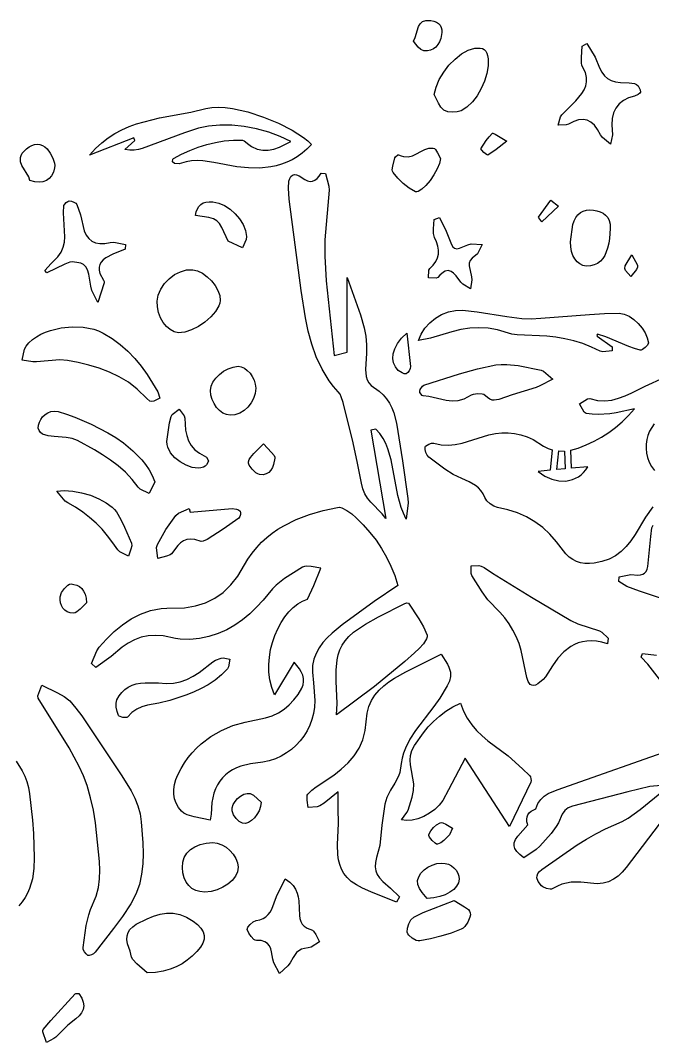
# Model space of a CAD drawing. Header units: centimetres. Extents: x -3.2 to 24.3, y 4.8 to 22.4.
# Drawn here: x 5.65 to 10.19, y 15.07 to 22.41 of the extents above; entities that cross this region are included whole.
import ezdxf

# ---------------------------------------------------------------- set-up
doc = ezdxf.new("R2010")
doc.units = ezdxf.units.CM
doc.layers.add('CUT', color=7, linetype='Continuous')

msp = doc.modelspace()

# ---------------------------------------------------------------- linework, layer by layer
at = {"layer": 'CUT'}
for points in [[(8.571216, 22.189771), (8.544696, 22.190139), (8.52439, 22.199204), (8.505479, 22.217691), (8.470454, 22.259577), (8.482923, 22.286293), (8.50835, 22.364693), (8.520043, 22.385227), (8.53695, 22.400453), (8.561234, 22.408865), (8.595057, 22.40896), (8.617608, 22.404551), (8.636353, 22.397162), (8.651373, 22.387018), (8.662745, 22.374346), (8.670549, 22.359371), (8.674865, 22.342322), (8.67577, 22.323423), (8.667198, 22.278402), (8.658357, 22.255715), (8.64675, 22.235422), (8.632304, 22.218101), (8.614948, 22.204332), (8.594609, 22.194696)], [(10.058468, 21.866003), (10.015245, 21.852919), (9.978545, 21.834045), (9.948456, 21.809584), (9.925065, 21.77974), (9.90846, 21.744717), (9.898729, 21.704718), (9.895959, 21.659948), (9.900676, 21.588536), (9.886748, 21.520001), (9.82802, 21.569252), (9.814441, 21.588589), (9.792991, 21.626914), (9.769915, 21.656892), (9.744994, 21.678572), (9.718006, 21.692002), (9.688732, 21.697232), (9.656951, 21.69431), (9.622443, 21.683284), (9.584986, 21.664203), (9.568571, 21.658557), (9.509781, 21.657726), (9.526382, 21.715724), (9.53589, 21.731793), (9.637777, 21.83264), (9.679049, 21.884595), (9.695639, 21.911375), (9.707828, 21.939276), (9.714338, 21.968734), (9.713891, 22.000189), (9.705209, 22.034079), (9.680182, 22.086281), (9.676624, 22.103714), (9.676421, 22.14279), (9.683255, 22.225352), (9.715756, 22.24409), (9.775862, 22.14432), (9.807177, 22.069798), (9.824075, 22.037412), (9.842973, 22.011675), (9.864826, 21.992005), (9.890589, 21.97782), (9.921219, 21.968536), (9.957669, 21.963572), (10.01971, 21.961872), (10.056974, 21.955278), (10.073299, 21.947977), (10.08375, 21.938506), (10.092129, 21.924985), (10.09779, 21.909655), (10.100084, 21.894753), (10.095956, 21.886755), (10.085406, 21.878138)], [(8.85561, 21.786942), (8.813594, 21.76052), (8.784247, 21.751687), (8.750676, 21.749445), (8.717787, 21.753888), (8.690488, 21.765109), (8.668671, 21.786155), (8.651539, 21.814512), (8.620834, 21.876782), (8.63369, 21.930293), (8.6567, 21.984676), (8.68815, 22.037792), (8.726324, 22.0875), (8.769508, 22.131662), (8.815985, 22.168138), (8.864042, 22.19479), (8.888127, 22.203762), (8.911963, 22.209477), (8.950854, 22.210828), (8.966422, 22.206756), (8.979463, 22.199372), (8.99002, 22.188566), (8.998136, 22.174229), (9.003854, 22.156249), (9.007217, 22.134518), (9.007115, 22.08334), (8.99833, 22.028885), (8.981761, 21.973423), (8.958307, 21.919226), (8.928864, 21.868566), (8.894333, 21.823714)], [(6.756298, 21.382144), (6.742665, 21.393111), (6.745004, 21.413375), (6.747679, 21.417273), (6.805987, 21.448175), (6.865299, 21.475425), (6.925662, 21.498809), (6.987125, 21.518113), (7.049737, 21.533123), (7.113548, 21.543625), (7.178604, 21.549405), (7.244956, 21.55025), (7.257026, 21.545184), (7.288451, 21.518274), (7.308665, 21.504197), (7.348924, 21.485012), (7.38902, 21.476508), (7.429033, 21.477151), (7.469041, 21.485409), (7.509121, 21.49975), (7.589813, 21.540549), (7.514718, 21.576328), (7.432257, 21.606305), (7.345046, 21.629958), (7.255697, 21.646767), (7.166826, 21.656208), (7.081047, 21.657762), (7.000973, 21.650905), (6.92922, 21.635116), (6.827316, 21.60143), (6.524723, 21.490004), (6.49625, 21.481922), (6.466187, 21.477663), (6.434034, 21.477949), (6.399289, 21.483503), (6.471109, 21.547319), (6.46344, 21.566046), (6.146355, 21.441881), (6.188516, 21.489146), (6.233061, 21.530436), (6.279768, 21.566275), (6.328412, 21.597192), (6.37877, 21.623712), (6.430619, 21.646362), (6.483735, 21.665667), (6.537895, 21.682156), (6.648452, 21.708785), (6.872258, 21.751392), (6.98193, 21.775791), (7.023866, 21.783166), (7.070115, 21.785424), (7.119909, 21.782995), (7.172478, 21.776304), (7.227053, 21.765778), (7.282866, 21.751844), (7.395125, 21.715459), (7.503103, 21.670565), (7.600644, 21.620574), (7.681596, 21.568903), (7.713928, 21.543504), (7.739805, 21.518965), (7.706081, 21.485314), (7.671454, 21.455949), (7.635971, 21.430651), (7.599683, 21.409204), (7.562638, 21.391389), (7.524885, 21.376987), (7.486473, 21.365781), (7.447451, 21.357552), (7.367771, 21.349154), (7.286239, 21.350049), (7.203244, 21.358492), (7.038912, 21.388836), (6.959002, 21.400568), (6.919008, 21.402485), (6.878894, 21.400537), (6.838593, 21.393799), (6.789194, 21.379251)], [(9.005621, 21.442023), (8.994444, 21.446749), (8.976968, 21.461259), (8.96134, 21.477435), (8.955711, 21.487158), (8.992776, 21.546638), (9.01427, 21.574214), (9.038029, 21.599447), (9.041956, 21.599914), (9.058947, 21.591966), (9.142447, 21.541043), (9.065638, 21.482037)], [(5.873829, 21.293855), (5.856932, 21.273935), (5.836057, 21.259553), (5.811485, 21.250828), (5.783502, 21.247881), (5.752388, 21.250834), (5.718429, 21.259806), (5.709593, 21.28695), (5.660763, 21.367166), (5.650496, 21.394977), (5.649957, 21.424061), (5.654598, 21.43922), (5.663184, 21.454863), (5.676219, 21.471046), (5.694209, 21.487824), (5.712863, 21.501234), (5.732085, 21.511105), (5.751541, 21.517282), (5.7709, 21.519608), (5.789829, 21.51793), (5.807995, 21.512089), (5.825067, 21.501931), (5.840713, 21.4873), (5.863349, 21.456713), (5.882101, 21.421059), (5.89362, 21.384157), (5.895619, 21.366429), (5.894555, 21.34982), (5.886464, 21.31919)], [(8.35917, 21.443472), (8.364855, 21.444625), (8.382998, 21.435995), (8.400417, 21.430933), (8.433394, 21.429779), (8.464419, 21.437704), (8.55212, 21.481336), (8.581673, 21.490961), (8.61244, 21.492359), (8.621479, 21.488885), (8.629874, 21.481506), (8.644624, 21.459542), (8.665208, 21.418336), (8.658552, 21.382847), (8.642031, 21.342442), (8.618323, 21.300387), (8.590107, 21.259944), (8.560064, 21.224378), (8.530873, 21.196954), (8.505213, 21.180934), (8.494545, 21.178221), (8.485764, 21.179584), (8.440519, 21.205528), (8.39848, 21.238825), (8.359751, 21.276952), (8.324436, 21.317387), (8.320178, 21.325907), (8.318757, 21.336854), (8.322117, 21.363819), (8.337495, 21.42256), (8.342091, 21.430299)], [(8.091127, 20.294702), (8.118581, 20.20108), (8.129966, 20.14184), (8.135064, 20.080787), (8.135163, 20.019142), (8.127976, 19.903519), (8.131594, 19.852733), (8.138435, 19.82939), (8.149875, 19.807744), (8.166848, 19.788041), (8.224022, 19.74714), (8.253106, 19.720933), (8.277871, 19.69215), (8.298646, 19.661033), (8.315761, 19.627827), (8.329544, 19.592776), (8.348437, 19.518113), (8.39273, 19.248104), (8.431374, 18.977192), (8.432578, 18.945924), (8.418716, 18.829423), (8.399448, 18.870985), (8.383628, 18.913174), (8.360025, 18.998756), (8.311942, 19.253078), (8.288098, 19.332574), (8.272113, 19.370578), (8.252649, 19.407197), (8.22913, 19.442261), (8.200979, 19.475604), (8.165695, 19.466428), (8.272943, 18.834041), (8.245458, 18.866548), (8.164793, 18.951237), (8.141693, 18.979781), (8.122081, 19.010777), (8.106917, 19.045602), (8.097156, 19.085636), (8.070277, 19.231344), (8.037444, 19.376121), (7.966106, 19.664713), (7.953407, 19.706531), (7.944036, 19.725986), (7.931894, 19.742654), (7.897938, 19.78183), (7.867298, 19.822202), (7.815103, 19.906225), (7.773591, 19.994102), (7.74104, 20.085211), (7.715733, 20.17893), (7.695948, 20.274637), (7.66607, 20.469526), (7.580046, 21.126431), (7.57463, 21.20542), (7.577508, 21.255186), (7.583228, 21.274078), (7.591846, 21.288263), (7.603086, 21.297559), (7.616672, 21.301789), (7.632331, 21.300771), (7.649787, 21.294327), (7.690762, 21.267489), (7.711091, 21.257923), (7.729939, 21.253635), (7.747495, 21.254683), (7.763945, 21.261124), (7.779477, 21.273015), (7.794279, 21.290414), (7.808538, 21.313378), (7.838769, 21.309617), (7.863259, 21.219382), (7.86523, 21.189616), (7.835079, 20.834706), (7.834129, 20.716876), (7.845505, 20.540178), (7.902133, 20.003023), (7.994244, 20.028056), (7.994244, 20.563771)], [(6.054781, 21.086532), (6.080064, 21.012153), (6.107892, 20.898112), (6.121948, 20.867144), (6.140251, 20.842614), (6.162786, 20.824465), (6.18954, 20.812641), (6.220497, 20.807084), (6.255643, 20.807739), (6.294964, 20.814549), (6.320727, 20.816473), (6.40312, 20.800863), (6.402367, 20.767175), (6.31391, 20.731995), (6.2631, 20.705236), (6.244414, 20.690599), (6.229785, 20.674401), (6.219667, 20.656533), (6.214513, 20.636889), (6.214776, 20.61536), (6.220909, 20.591837), (6.246472, 20.544947), (6.251026, 20.534393), (6.251483, 20.525013), (6.204579, 20.384595), (6.162362, 20.470978), (6.15511, 20.500552), (6.141555, 20.587635), (6.132299, 20.617587), (6.120038, 20.639925), (6.103758, 20.655735), (6.082441, 20.666103), (6.055075, 20.672112), (6.020643, 20.67485), (6.003475, 20.672974), (5.968833, 20.659492), (5.838549, 20.595841), (5.824988, 20.61437), (5.869472, 20.664862), (5.919502, 20.710711), (5.942871, 20.74435), (5.957717, 20.780024), (5.965654, 20.817366), (5.968296, 20.856009), (5.958414, 21.028429), (5.962561, 21.080293), (5.967581, 21.091053), (5.977439, 21.101702), (5.9893, 21.109788), (6.000333, 21.11286), (6.016059, 21.110567), (6.032532, 21.104929), (6.046517, 21.096674)], [(7.24408, 20.775218), (7.139909, 20.82522), (7.096807, 20.922339), (7.078883, 20.950603), (7.059095, 20.970569), (7.034743, 20.9843), (7.003123, 20.993861), (6.907272, 21.00872), (6.912329, 21.034237), (6.920259, 21.05595), (6.931094, 21.073867), (6.944862, 21.087994), (6.961592, 21.098338), (6.981314, 21.104907), (7.004057, 21.107709), (7.029851, 21.106749), (7.073429, 21.097392), (7.115929, 21.079235), (7.156009, 21.053549), (7.192322, 21.021607), (7.223525, 20.98468), (7.248274, 20.944039), (7.265222, 20.900957), (7.273027, 20.856704), (7.270643, 20.836636)], [(9.370039, 20.996985), (9.458532, 21.119705), (9.512903, 21.07648), (9.393092, 20.964225), (9.371353, 20.991707)], [(8.871693, 20.666705), (8.870465, 20.647818), (8.888458, 20.568077), (8.889856, 20.547373), (8.88153, 20.48297), (8.825789, 20.515822), (8.81159, 20.529993), (8.777309, 20.575801), (8.759814, 20.594398), (8.741318, 20.60743), (8.721249, 20.612876), (8.699034, 20.608717), (8.686943, 20.602403), (8.660437, 20.580048), (8.645877, 20.5635), (8.63468, 20.558387), (8.57852, 20.561404), (8.581182, 20.616247), (8.587619, 20.628105), (8.612843, 20.652958), (8.631555, 20.678288), (8.64405, 20.704276), (8.650619, 20.731102), (8.651556, 20.758945), (8.647154, 20.787987), (8.637706, 20.818407), (8.623504, 20.850386), (8.615649, 20.87926), (8.61548, 20.91199), (8.620618, 20.980197), (8.657573, 20.994098), (8.707239, 20.895285), (8.743186, 20.800234), (8.754187, 20.782715), (8.766847, 20.772979), (8.782592, 20.77037), (8.802851, 20.774228), (8.862618, 20.798718), (8.885578, 20.804332), (8.964254, 20.79969), (8.930294, 20.734011), (8.892211, 20.702536), (8.878409, 20.684977)], [(9.864721, 20.774573), (9.843955, 20.722314), (9.829906, 20.699714), (9.813002, 20.680264), (9.792934, 20.664562), (9.769391, 20.653207), (9.742066, 20.646795), (9.710649, 20.645924), (9.686378, 20.650516), (9.664534, 20.660825), (9.64539, 20.676422), (9.629217, 20.696873), (9.616286, 20.721748), (9.606869, 20.750615), (9.601237, 20.783042), (9.599661, 20.818598), (9.616532, 20.942789), (9.624208, 20.971071), (9.635861, 20.994782), (9.651028, 21.014026), (9.669246, 21.02891), (9.690051, 21.039538), (9.712982, 21.046017), (9.737574, 21.048451), (9.763365, 21.046947), (9.78779, 21.042373), (9.811054, 21.03496), (9.832398, 21.024445), (9.851057, 21.010563), (9.866271, 20.993047), (9.877277, 20.971633), (9.883313, 20.946056), (9.883618, 20.916051), (9.877622, 20.844434), (9.872721, 20.809034)], [(10.032297, 20.570647), (9.992589, 20.613736), (9.988002, 20.627982), (9.992247, 20.646805), (10.037934, 20.725069), (10.078754, 20.652488), (10.080504, 20.637388), (10.073213, 20.619711)], [(6.717685, 20.554932), (6.756288, 20.583853), (6.798462, 20.605206), (6.842586, 20.617551), (6.887043, 20.619449), (6.921334, 20.611338), (6.956118, 20.594009), (6.989763, 20.569293), (7.020633, 20.53902), (7.047097, 20.505023), (7.06752, 20.469132), (7.080268, 20.433179), (7.083708, 20.398995), (7.08072, 20.380132), (7.073972, 20.36056), (7.050628, 20.320394), (7.016531, 20.28071), (6.974537, 20.243724), (6.927501, 20.211651), (6.87828, 20.186705), (6.829727, 20.171102), (6.806594, 20.167496), (6.784699, 20.167056), (6.753883, 20.173674), (6.724648, 20.189016), (6.697868, 20.211796), (6.674416, 20.24073), (6.655166, 20.274535), (6.640994, 20.311925), (6.632772, 20.351617), (6.631375, 20.392327), (6.639498, 20.437138), (6.657671, 20.480135), (6.684273, 20.519879)], [(10.084658, 20.233408), (10.112285, 20.200431), (10.134589, 20.165097), (10.150159, 20.129173), (10.157585, 20.094426), (10.151305, 20.078723), (10.134889, 20.060742), (10.115202, 20.046545), (10.106277, 20.042762), (10.099108, 20.042198), (10.058085, 20.053361), (10.017783, 20.067932), (9.851318, 20.137762), (9.792135, 20.156163), (9.788448, 20.150261), (9.789026, 20.142415), (9.898634, 20.06564), (9.898555, 20.035772), (9.829625, 20.028541), (9.810748, 20.033539), (9.749453, 20.064115), (9.687027, 20.089062), (9.623548, 20.108892), (9.559097, 20.124115), (9.493755, 20.135243), (9.427602, 20.142788), (9.215413, 20.150975), (9.177343, 20.155736), (9.074039, 20.187591), (9.007386, 20.199627), (8.941438, 20.203168), (8.876064, 20.199375), (8.811133, 20.18941), (8.746514, 20.174436), (8.593997, 20.127319), (8.506504, 20.110999), (8.525882, 20.156948), (8.553536, 20.199462), (8.588208, 20.237583), (8.62864, 20.27035), (8.673575, 20.296805), (8.721756, 20.315988), (8.771925, 20.326939), (8.822825, 20.328699), (8.929454, 20.317485), (9.141976, 20.282837), (9.248607, 20.269562), (9.316412, 20.267377), (9.384706, 20.270686), (9.735443, 20.298341), (9.842313, 20.304827), (9.949102, 20.306409), (9.983928, 20.300528), (10.019069, 20.285224), (10.053116, 20.262261)], [(5.738839, 19.957826), (5.661151, 19.969006), (5.678589, 20.048887), (5.690206, 20.071166), (5.711218, 20.09543), (5.736052, 20.117604), (5.764276, 20.137608), (5.795462, 20.155363), (5.82918, 20.170788), (5.864998, 20.183804), (5.94122, 20.202289), (6.020686, 20.210179), (6.099958, 20.206835), (6.138445, 20.20075), (6.175594, 20.191618), (6.210973, 20.179359), (6.244154, 20.163891), (6.308036, 20.12555), (6.366788, 20.082135), (6.420842, 20.034119), (6.470626, 19.981973), (6.516569, 19.92617), (6.5591, 19.867182), (6.598649, 19.805481), (6.635644, 19.74154), (6.650485, 19.697922), (6.606572, 19.67602), (6.591538, 19.673414), (6.57978, 19.676532), (6.556431, 19.694816), (6.487592, 19.762641), (6.424766, 19.810811), (6.358209, 19.851136), (6.288433, 19.884566), (6.215947, 19.912053), (6.141262, 19.934546), (6.06489, 19.952998), (5.987341, 19.968358), (5.933008, 19.972315), (5.764653, 19.956964)], [(8.423024, 20.163291), (8.448858, 19.924671), (8.4467, 19.909749), (8.439718, 19.893741), (8.429797, 19.88021), (8.418823, 19.872717), (8.405563, 19.872551), (8.390273, 19.877746), (8.362166, 19.896528), (8.341693, 19.921157), (8.328722, 19.949831), (8.323515, 19.981773), (8.326331, 20.016205), (8.33743, 20.052351), (8.357072, 20.089432), (8.385516, 20.126671)], [(7.235438, 19.922437), (7.257519, 19.912436), (7.278615, 19.89667), (7.297851, 19.876228), (7.314351, 19.852201), (7.32724, 19.825676), (7.335642, 19.797745), (7.338681, 19.769497), (7.334789, 19.731634), (7.323556, 19.695648), (7.305919, 19.662528), (7.282813, 19.633264), (7.255174, 19.608847), (7.223939, 19.590268), (7.190043, 19.578515), (7.154423, 19.574579), (7.1283, 19.578799), (7.102904, 19.590297), (7.079095, 19.607989), (7.057735, 19.63079), (7.039684, 19.657616), (7.025804, 19.687384), (7.016955, 19.719009), (7.013998, 19.751407), (7.018841, 19.782115), (7.031992, 19.812522), (7.052163, 19.841501), (7.078066, 19.867926), (7.108415, 19.890673), (7.14192, 19.908616), (7.177294, 19.920627), (7.213249, 19.925583)], [(8.748044, 19.676203), (8.706556, 19.680681), (8.582764, 19.707852), (8.541465, 19.71308), (8.533042, 19.717249), (8.517728, 19.737647), (8.515874, 19.747099), (8.519814, 19.759775), (8.535752, 19.783213), (8.545787, 19.789349), (8.802628, 19.87099), (8.931854, 19.907636), (9.062548, 19.935618), (9.101847, 19.939781), (9.141896, 19.939741), (9.223522, 19.930443), (9.387869, 19.898722), (9.405022, 19.891495), (9.472357, 19.832252), (9.378608, 19.784726), (9.352312, 19.774087), (9.178695, 19.720103), (9.085248, 19.68684), (9.051796, 19.681637), (9.035565, 19.683721), (9.019322, 19.689862), (9.002812, 19.700759), (8.977403, 19.722892), (8.965294, 19.726622), (8.934165, 19.72835), (8.900964, 19.723136), (8.886264, 19.718188), (8.831818, 19.689251), (8.789772, 19.678219)], [(5.78341, 19.464103), (5.778159, 19.481883), (5.779419, 19.504094), (5.785594, 19.524852), (5.795695, 19.545037), (5.809382, 19.563691), (5.826315, 19.579852), (5.846154, 19.592563), (5.868559, 19.600863), (5.893192, 19.603793), (5.919713, 19.600394), (5.980938, 19.582769), (6.041297, 19.561388), (6.158703, 19.510257), (6.277636, 19.448536), (6.334802, 19.413735), (6.389185, 19.37542), (6.457851, 19.318678), (6.520234, 19.255075), (6.548107, 19.219925), (6.573252, 19.182129), (6.595285, 19.141377), (6.613819, 19.097358), (6.574149, 19.013655), (6.509584, 19.042969), (6.494591, 19.057167), (6.451371, 19.113997), (6.403645, 19.164925), (6.35206, 19.210763), (6.297261, 19.252325), (6.239896, 19.290425), (6.18061, 19.325874), (6.058858, 19.392079), (6.02077, 19.406525), (5.979014, 19.414235), (5.892602, 19.421025), (5.848438, 19.426774), (5.809229, 19.439732), (5.794119, 19.450228)], [(6.999207, 19.243528), (6.9858, 19.219245), (6.975866, 19.209188), (6.96485, 19.202566), (6.945897, 19.197204), (6.925645, 19.195124), (6.882634, 19.199916), (6.838595, 19.215148), (6.796302, 19.239022), (6.758532, 19.269742), (6.72806, 19.305513), (6.707663, 19.344539), (6.702109, 19.364711), (6.700115, 19.385023), (6.720368, 19.519152), (6.730866, 19.565197), (6.739543, 19.579985), (6.789072, 19.618026), (6.825384, 19.569638), (6.829864, 19.553415), (6.835754, 19.46773), (6.843865, 19.428002), (6.856814, 19.390993), (6.875651, 19.357185), (6.90142, 19.32706), (6.93517, 19.3011), (6.986272, 19.273627), (6.998651, 19.252545)], [(7.395034, 19.368581), (7.451731, 19.307649), (7.470325, 19.284697), (7.47512, 19.274546), (7.47613, 19.265066), (7.466809, 19.22012), (7.458523, 19.19884), (7.447337, 19.179826), (7.432893, 19.164178), (7.414827, 19.152999), (7.39278, 19.147391), (7.36639, 19.148456), (7.353366, 19.152966), (7.339437, 19.161686), (7.312475, 19.187376), (7.292725, 19.216761), (7.287812, 19.2301), (7.287409, 19.241076), (7.292736, 19.256187), (7.301333, 19.270807), (7.32644, 19.30003)], [(9.559227, 19.189522), (9.500056, 19.184024), (9.514281, 19.318188), (9.554517, 19.317409)], [(6.349158, 18.607168), (6.313501, 18.659239), (6.275647, 18.708796), (6.235388, 18.755683), (6.192519, 18.799744), (6.146832, 18.840823), (6.098123, 18.878764), (6.046184, 18.913411), (5.990809, 18.944609), (5.971611, 18.958497), (5.911948, 19.028156), (5.964971, 19.03405), (6.024931, 19.030378), (6.0884, 19.018436), (6.151948, 18.999523), (6.212146, 18.974936), (6.265566, 18.945975), (6.308777, 18.913936), (6.325484, 18.897168), (6.338352, 18.880117), (6.369743, 18.826616), (6.398086, 18.771148), (6.446615, 18.65654), (6.44836, 18.635892), (6.442472, 18.612377), (6.425301, 18.563319), (6.363406, 18.593097)], [(7.313311, 18.585185), (7.345811, 18.625463), (7.380605, 18.662505), (7.417553, 18.696472), (7.45651, 18.727524), (7.497335, 18.755823), (7.539885, 18.781529), (7.62959, 18.825805), (7.724484, 18.861638), (7.823426, 18.890316), (7.925277, 18.913123), (7.940684, 18.913535), (7.957437, 18.909555), (7.993088, 18.891613), (8.028446, 18.865693), (8.059723, 18.838186), (8.111157, 18.787045), (8.158762, 18.733313), (8.202457, 18.676907), (8.242161, 18.617745), (8.277792, 18.555742), (8.309269, 18.490817), (8.336511, 18.422885), (8.359435, 18.351863), (8.188197, 18.236598), (7.959766, 18.068752), (7.886574, 18.009293), (7.851184, 17.976551), (7.819911, 17.941646), (7.793332, 17.90444), (7.77202, 17.864797), (7.75655, 17.822581), (7.747494, 17.777655), (7.745428, 17.729881), (7.754449, 17.653047), (7.762133, 17.525773), (7.759891, 17.478978), (7.753177, 17.433652), (7.742173, 17.39001), (7.727059, 17.348269), (7.708016, 17.308644), (7.685226, 17.271351), (7.658869, 17.236606), (7.629127, 17.204625), (7.59618, 17.175624), (7.560209, 17.149819), (7.521395, 17.127425), (7.47992, 17.108658), (7.435964, 17.093734), (7.389709, 17.082869), (7.302544, 17.071488), (7.232172, 17.054521), (7.200634, 17.042395), (7.171558, 17.027874), (7.144965, 17.010985), (7.120877, 16.991751), (7.099316, 16.970198), (7.080304, 16.946351), (7.063862, 16.920236), (7.050014, 16.891878), (7.038781, 16.861302), (7.030184, 16.828533), (7.024246, 16.793596), (7.019971, 16.710079), (7.01217, 16.667533), (6.897739, 16.690313), (6.845584, 16.705484), (6.82349, 16.71678), (6.805087, 16.731604), (6.783474, 16.758461), (6.767456, 16.788089), (6.75688, 16.819942), (6.751593, 16.853477), (6.75144, 16.888146), (6.756271, 16.923406), (6.76593, 16.958711), (6.780267, 16.993516), (6.803126, 17.037227), (6.827999, 17.078112), (6.854828, 17.116237), (6.883558, 17.151666), (6.914131, 17.184463), (6.946491, 17.214693), (7.016345, 17.267712), (7.092666, 17.311239), (7.175001, 17.34579), (7.262896, 17.371883), (7.408652, 17.400864), (7.4573, 17.416801), (7.501949, 17.437761), (7.542705, 17.463661), (7.579674, 17.494418), (7.612961, 17.529948), (7.642672, 17.570168), (7.668915, 17.614994), (7.678551, 17.638735), (7.682722, 17.662089), (7.6818, 17.685183), (7.676154, 17.708141), (7.666156, 17.731089), (7.652175, 17.754152), (7.613749, 17.801124), (7.472943, 17.567661), (7.453734, 17.620252), (7.440906, 17.674151), (7.434062, 17.7288), (7.432808, 17.78364), (7.436746, 17.838114), (7.44548, 17.891664), (7.458616, 17.943731), (7.475756, 17.993757), (7.496505, 18.041184), (7.520467, 18.085453), (7.547245, 18.126008), (7.576444, 18.162289), (7.607667, 18.193738), (7.640519, 18.219797), (7.674603, 18.239909), (7.709524, 18.253515), (7.75603, 18.351693), (7.806585, 18.476214), (7.736221, 18.487592), (7.703024, 18.489886), (7.688324, 18.487789), (7.675421, 18.482617), (7.610036, 18.443809), (7.54582, 18.401839), (7.486572, 18.354955), (7.459997, 18.329122), (7.391504, 18.24678), (7.344966, 18.195411), (7.29607, 18.147833), (7.244408, 18.104584), (7.189578, 18.066204), (7.131172, 18.033231), (7.068786, 18.006203), (7.002014, 17.985659), (6.935157, 17.972145), (6.865895, 17.964978), (6.797139, 17.966127), (6.76386, 17.970435), (6.673656, 17.989873), (6.618755, 17.994129), (6.56672, 17.990717), (6.517174, 17.980023), (6.469742, 17.962438), (6.424046, 17.93835), (6.379712, 17.908146), (6.301389, 17.843022), (6.190411, 17.762176), (6.159109, 17.79267), (6.197357, 17.882601), (6.214936, 17.908405), (6.268121, 17.967135), (6.323576, 18.021591), (6.382019, 18.070559), (6.444168, 18.112824), (6.510741, 18.147169), (6.582456, 18.17238), (6.660031, 18.18724), (6.70124, 18.190408), (6.82802, 18.192684), (6.905917, 18.204917), (6.978004, 18.227309), (7.044408, 18.259934), (7.105259, 18.302868), (7.160683, 18.356187), (7.21081, 18.419965), (7.28325, 18.54151)], [(6.844628, 18.682147), (6.82076, 18.673044), (6.799115, 18.65852), (6.779215, 18.639122), (6.735198, 18.579259), (6.724659, 18.572431), (6.697268, 18.562575), (6.635898, 18.546829), (6.627792, 18.625168), (6.633253, 18.647115), (6.694334, 18.753946), (6.728649, 18.805147), (6.765295, 18.854473), (6.784224, 18.870936), (6.86122, 18.904536), (6.868353, 18.878346), (7.169844, 18.904751), (7.200653, 18.900614), (7.215205, 18.894455), (7.227113, 18.88601), (7.230237, 18.876519), (7.229386, 18.861605), (7.225245, 18.846527), (7.218498, 18.836541), (7.105304, 18.757242), (6.989789, 18.681301), (6.962122, 18.670536), (6.947268, 18.669109), (6.900946, 18.6819), (6.871197, 18.685281)], [(9.285915, 17.69216), (9.24531, 17.885504), (9.229091, 17.936547), (9.209196, 17.985441), (9.185525, 18.032258), (9.157978, 18.07707), (9.126454, 18.119951), (9.090853, 18.160973), (9.004907, 18.249983), (8.964401, 18.305951), (8.890118, 18.424075), (8.885003, 18.43882), (8.886294, 18.493782), (8.94054, 18.49489), (8.956978, 18.491087), (8.978104, 18.480679), (9.038043, 18.440464), (9.318698, 18.268002), (9.601738, 18.0997), (9.65061, 18.077186), (9.807651, 18.027062), (9.824529, 18.017278), (9.869545, 17.973895), (9.865179, 17.934038), (9.824268, 17.94515), (9.785845, 17.951889), (9.749772, 17.954487), (9.715915, 17.953176), (9.684138, 17.94819), (9.654304, 17.939761), (9.626279, 17.928123), (9.599927, 17.913508), (9.551697, 17.876279), (9.508528, 17.829936), (9.469334, 17.776343), (9.419264, 17.69684), (9.402683, 17.67769), (9.363967, 17.645992), (9.346818, 17.637249), (9.332269, 17.634105), (9.320077, 17.635834), (9.309998, 17.641709), (9.295198, 17.662997)], [(6.103617, 18.311838), (6.114316, 18.288621), (6.121188, 18.260265), (6.123644, 18.226417), (6.077618, 18.181481), (6.054445, 18.162766), (6.042708, 18.156962), (6.030828, 18.154524), (6.006459, 18.156283), (5.985524, 18.163257), (5.968071, 18.174674), (5.954151, 18.189764), (5.943811, 18.207755), (5.937101, 18.227877), (5.934068, 18.249357), (5.934763, 18.271426), (5.945144, 18.300772), (5.965934, 18.331014), (5.990795, 18.354397), (6.002772, 18.361092), (6.01339, 18.363165), (6.034364, 18.36036), (6.054465, 18.354177), (6.073101, 18.344264), (6.089682, 18.330269)], [(8.569131, 17.996042), (8.569749, 17.98328), (8.564852, 17.968207), (8.542796, 17.933874), (8.511522, 17.898537), (8.47959, 17.867687), (8.40941, 17.805601), (8.19162, 17.627479), (7.919245, 17.423477), (7.923031, 17.505001), (7.916415, 17.66631), (7.915629, 17.744232), (7.922933, 17.81909), (7.931121, 17.855078), (7.943135, 17.889952), (7.959575, 17.923593), (7.981043, 17.955886), (8.008139, 17.986714), (8.041464, 18.015961), (8.083816, 18.04659), (8.128047, 18.074801), (8.220499, 18.126072), (8.409871, 18.222738), (8.424451, 18.226395), (8.435412, 18.224468), (8.510056, 18.112936), (8.543591, 18.055807)], [(7.830029, 16.788926), (7.799449, 16.769007), (7.780577, 16.762321), (7.714473, 16.758876), (7.707835, 16.811536), (7.707127, 16.835656), (7.709244, 16.845625), (7.713703, 16.853613), (7.741338, 16.881847), (7.772579, 16.907154), (7.899059, 16.991025), (7.953438, 17.033368), (8.0024, 17.079415), (8.045019, 17.12966), (8.080373, 17.184598), (8.107537, 17.244724), (8.125587, 17.310534), (8.139205, 17.435372), (8.151648, 17.483052), (8.170317, 17.526025), (8.194603, 17.564754), (8.223895, 17.599702), (8.257582, 17.631334), (8.295054, 17.660112), (8.335701, 17.6865), (8.417478, 17.732693), (8.67011, 17.85865), (8.715589, 17.78642), (8.725193, 17.766538), (8.736579, 17.730914), (8.738112, 17.698417), (8.730476, 17.666177), (8.714359, 17.631323), (8.659423, 17.542292), (8.618399, 17.483185), (8.485417, 17.309829), (8.446129, 17.248666), (8.413532, 17.183465), (8.400525, 17.14891), (8.390129, 17.112817), (8.382658, 17.075009), (8.374008, 17.009345), (8.364837, 16.983793), (8.337259, 16.933282), (8.305754, 16.882479), (8.280385, 16.830085), (8.266943, 16.782188), (8.258112, 16.732651), (8.244914, 16.632201), (8.228779, 16.484566), (8.204986, 16.39825), (8.19792, 16.363567), (8.19623, 16.332573), (8.200344, 16.304301), (8.210688, 16.277784), (8.227689, 16.252054), (8.251773, 16.226143), (8.306495, 16.179472), (8.372225, 16.116003), (8.350335, 16.079531), (8.166389, 16.153751), (8.105693, 16.17988), (8.061673, 16.202619), (8.025241, 16.227849), (7.995718, 16.255346), (7.972426, 16.284887), (7.954686, 16.316247), (7.941818, 16.349204), (7.933144, 16.383534), (7.927984, 16.419013), (7.925491, 16.492522), (7.932805, 16.643489), (7.93033, 16.750166), (7.931279, 16.870989)], [(6.9462, 17.611485), (6.892151, 17.587161), (6.836532, 17.565551), (6.722631, 17.526726), (6.642696, 17.508113), (6.561301, 17.492442), (6.522017, 17.48072), (6.484721, 17.463747), (6.450197, 17.439527), (6.41923, 17.406066), (6.41481, 17.403748), (6.385923, 17.405045), (6.358038, 17.414583), (6.354396, 17.418675), (6.345171, 17.447283), (6.338029, 17.477608), (6.335923, 17.50674), (6.341803, 17.531769), (6.358068, 17.559795), (6.377289, 17.584168), (6.399287, 17.604897), (6.423883, 17.621989), (6.450896, 17.635454), (6.480147, 17.645299), (6.511458, 17.651534), (6.544648, 17.654166), (6.640557, 17.654291), (6.695964, 17.648153), (6.748071, 17.650814), (6.797296, 17.661208), (6.844056, 17.678267), (6.888768, 17.700925), (6.931849, 17.728114), (7.031892, 17.80439), (7.05062, 17.815206), (7.090543, 17.830513), (7.10518, 17.831736), (7.152559, 17.822186), (7.143933, 17.768667), (7.136499, 17.75468), (7.09383, 17.710121), (7.04755, 17.672027), (6.99817, 17.639461)], [(6.441323, 16.065912), (6.381786, 15.976697), (6.318344, 15.889933), (6.187213, 15.719255), (6.175463, 15.708589), (6.159673, 15.699642), (6.144316, 15.694522), (6.133864, 15.695341), (6.12071, 15.707051), (6.109, 15.72244), (6.101133, 15.738961), (6.099505, 15.754066), (6.122725, 15.911789), (6.139665, 15.988518), (6.151678, 16.025127), (6.192809, 16.122379), (6.2093, 16.184655), (6.21797, 16.246931), (6.220421, 16.309206), (6.218256, 16.371481), (6.189344, 16.648594), (6.173909, 16.738568), (6.153838, 16.827603), (6.129193, 16.915062), (6.103475, 16.985174), (6.071876, 17.053553), (5.998974, 17.185929), (5.777642, 17.54254), (5.775528, 17.55978), (5.802339, 17.637066), (5.916973, 17.580499), (5.964282, 17.554296), (6.003398, 17.523383), (6.048703, 17.472057), (6.089619, 17.416331), (6.378818, 16.985988), (6.445047, 16.878485), (6.47201, 16.826181), (6.493631, 16.770143), (6.509028, 16.7122), (6.517318, 16.654178), (6.528002, 16.503409), (6.530129, 16.428038), (6.527869, 16.353163), (6.519541, 16.279148), (6.503462, 16.206358), (6.47795, 16.135157)], [(8.843324, 17.112262), (8.723856, 16.884144), (8.681454, 16.809154), (8.656471, 16.775115), (8.624259, 16.744029), (8.586704, 16.716799), (8.545691, 16.694328), (8.503106, 16.677518), (8.460835, 16.667272), (8.420762, 16.664493), (8.384774, 16.670082), (8.424721, 16.721457), (8.43272, 16.738908), (8.461459, 16.833083), (8.471327, 16.88047), (8.473445, 16.927319), (8.449465, 17.063719), (8.446786, 17.097797), (8.449303, 17.132163), (8.458951, 17.166968), (8.477666, 17.202359), (8.542711, 17.293342), (8.578005, 17.336166), (8.616049, 17.376703), (8.657521, 17.414575), (8.703097, 17.449399), (8.753454, 17.480797), (8.809269, 17.508388), (8.830968, 17.450808), (8.857828, 17.399108), (8.889286, 17.352547), (8.92478, 17.310381), (8.963747, 17.271871), (9.005627, 17.236274), (9.150942, 17.129525), (9.253597, 17.035938), (9.303857, 16.987909), (9.310402, 16.978177), (9.314589, 16.964998), (9.31583, 16.951244), (9.313538, 16.939788), (9.161547, 16.621553)], [(7.322618, 16.847418), (7.37759, 16.79587), (7.373062, 16.764645), (7.362787, 16.734768), (7.347883, 16.707328), (7.329467, 16.683416), (7.308659, 16.664121), (7.286575, 16.650534), (7.264334, 16.643745), (7.243054, 16.644844), (7.219447, 16.657364), (7.197336, 16.679458), (7.179806, 16.706442), (7.169943, 16.733638), (7.169982, 16.756118), (7.177509, 16.779444), (7.191065, 16.802216), (7.20919, 16.823037), (7.230421, 16.840506), (7.253299, 16.853225), (7.276363, 16.859793), (7.298153, 16.858813)], [(8.730105, 16.562018), (8.688625, 16.521564), (8.667227, 16.504213), (8.644218, 16.493903), (8.636765, 16.495242), (8.627057, 16.501163), (8.605224, 16.521831), (8.587423, 16.54607), (8.582753, 16.556453), (8.582355, 16.564039), (8.595418, 16.590039), (8.614445, 16.614493), (8.637474, 16.634866), (8.662544, 16.648626), (8.671434, 16.649904), (8.681525, 16.648007), (8.704246, 16.637497), (8.752418, 16.609256)], [(7.213817, 16.328549), (7.208867, 16.296092), (7.193932, 16.264527), (7.170407, 16.23488), (7.13969, 16.208177), (7.103175, 16.185446), (7.062259, 16.167712), (7.018339, 16.156002), (6.972809, 16.151343), (6.938749, 16.153879), (6.90821, 16.162544), (6.881432, 16.177075), (6.858656, 16.197206), (6.84012, 16.222673), (6.826063, 16.253213), (6.816726, 16.288561), (6.812348, 16.328452), (6.815079, 16.365441), (6.826155, 16.399287), (6.844925, 16.429459), (6.870734, 16.455426), (6.90293, 16.476657), (6.94086, 16.492621), (6.983872, 16.502786), (7.031313, 16.506622), (7.063242, 16.502663), (7.095117, 16.490987), (7.125663, 16.472838), (7.153603, 16.449461), (7.177664, 16.422099), (7.19657, 16.391997), (7.209046, 16.360399)], [(8.760409, 16.170335), (8.73303, 16.149681), (8.699626, 16.132066), (8.660927, 16.118275), (8.617664, 16.109096), (8.570566, 16.105312), (8.533727, 16.148166), (8.514496, 16.175403), (8.502225, 16.205857), (8.501162, 16.23375), (8.509181, 16.26103), (8.524957, 16.286758), (8.547167, 16.309996), (8.574488, 16.329807), (8.605596, 16.345252), (8.639167, 16.355393), (8.673878, 16.359292), (8.698588, 16.357085), (8.721959, 16.350181), (8.743367, 16.33916), (8.762187, 16.324605), (8.777794, 16.307097), (8.789565, 16.287219), (8.796873, 16.265552), (8.799095, 16.242677), (8.794172, 16.217619), (8.781033, 16.193243)], [(7.715596, 15.749584), (7.689033, 15.746981), (7.666833, 15.740115), (7.648277, 15.729565), (7.632646, 15.715913), (7.607284, 15.68162), (7.584993, 15.641882), (7.569959, 15.620954), (7.510654, 15.566031), (7.46864, 15.642016), (7.461036, 15.668307), (7.452791, 15.720863), (7.44668, 15.744402), (7.437484, 15.765074), (7.423883, 15.782095), (7.404557, 15.794685), (7.378188, 15.802062), (7.343455, 15.803443), (7.33469, 15.805263), (7.325131, 15.810975), (7.305594, 15.830899), (7.28876, 15.856857), (7.278543, 15.88249), (7.283173, 15.898598), (7.299021, 15.918626), (7.320325, 15.936386), (7.341324, 15.945687), (7.369139, 15.952084), (7.39274, 15.961625), (7.412597, 15.974181), (7.429181, 15.989622), (7.442962, 16.007817), (7.454409, 16.028637), (7.487028, 16.118705), (7.551241, 16.246079), (7.583818, 16.222467), (7.608096, 16.197443), (7.625337, 16.171236), (7.6368, 16.144074), (7.643745, 16.116185), (7.647434, 16.087798), (7.652361, 15.983239), (7.655583, 15.96103), (7.661651, 15.940345), (7.671658, 15.921629), (7.686697, 15.90533), (7.707862, 15.891894), (7.745613, 15.877312), (7.75412, 15.869518), (7.769321, 15.846889), (7.797837, 15.794305), (7.736216, 15.75447)], [(8.453385, 15.952466), (8.473761, 15.971051), (8.54189, 16.003483), (8.764434, 16.089827), (8.836733, 16.046029), (8.865258, 16.02496), (8.874584, 16.013771), (8.879464, 16.001816), (8.880054, 15.987107), (8.87709, 15.970359), (8.862655, 15.934771), (8.840477, 15.903114), (8.827832, 15.891279), (8.81487, 15.883451), (8.7426, 15.855968), (8.668226, 15.833328), (8.592531, 15.814923), (8.516301, 15.800147), (8.504753, 15.800383), (8.491336, 15.80418), (8.46281, 15.819667), (8.43856, 15.841039), (8.430486, 15.852189), (8.426419, 15.862721), (8.427296, 15.891709), (8.437091, 15.923821)], [(6.890416, 15.942232), (6.921786, 15.916996), (6.945488, 15.891517), (6.961349, 15.865631), (6.9692, 15.839171), (6.968871, 15.811971), (6.96019, 15.783864), (6.942988, 15.754685), (6.917093, 15.724267), (6.883397, 15.691901), (6.847811, 15.662649), (6.809729, 15.636832), (6.768547, 15.614771), (6.72366, 15.596788), (6.674464, 15.583204), (6.620354, 15.57434), (6.560725, 15.570517), (6.485963, 15.63613), (6.457409, 15.666052), (6.44791, 15.683353), (6.438531, 15.726424), (6.419611, 15.780254), (6.41414, 15.809887), (6.415293, 15.836502), (6.422794, 15.860466), (6.436364, 15.882148), (6.455725, 15.901914), (6.4806, 15.920134), (6.558459, 15.959969), (6.605636, 15.978722), (6.652488, 15.99229), (6.699259, 15.999526), (6.746193, 15.999284), (6.793535, 15.990418), (6.841528, 15.971783)], [(5.868429, 15.229718), (6.043764, 15.421414), (6.048536, 15.423478), (6.069596, 15.422019), (6.08998, 15.390146), (6.10137, 15.360739), (6.104484, 15.333504), (6.100036, 15.308148), (6.088745, 15.284377), (6.071327, 15.261898), (6.048498, 15.240417), (5.990267, 15.19482), (5.905017, 15.110056), (5.889601, 15.098614), (5.837933, 15.070483), (5.810778, 15.146874), (5.810498, 15.156238), (5.813224, 15.163216)]]:
    msp.add_lwpolyline(points, close=True, dxfattribs=at)
for points in [[(10.190711, 18.916508), (10.137322, 18.843787), (10.062842, 18.717726), (10.032216, 18.67225), (9.998728, 18.631391), (9.961794, 18.595605), (9.92083, 18.565349), (9.875251, 18.541081), (9.824473, 18.523256), (9.76791, 18.512332), (9.734169, 18.509767), (9.701941, 18.510727), (9.67128, 18.515505), (9.642241, 18.524392), (9.61488, 18.537682), (9.589252, 18.555664), (9.565411, 18.578632), (9.499162, 18.666327), (9.451038, 18.71997), (9.398931, 18.767668), (9.342735, 18.809279), (9.282341, 18.844665), (9.217642, 18.873686), (9.148531, 18.896201), (9.0749, 18.912073), (9.048059, 18.921155), (9.021429, 18.938016), (8.998796, 18.959766), (8.983941, 18.983516), (8.97065, 19.011034), (8.955151, 19.034305), (8.937484, 19.053947), (8.917687, 19.070579), (8.871858, 19.097289), (8.817974, 19.119385), (8.755148, 19.149066), (8.695498, 19.187367), (8.581036, 19.273769), (8.569006, 19.287672), (8.560443, 19.306823), (8.555753, 19.327961), (8.55534, 19.347823), (8.557648, 19.35237), (8.580599, 19.366882), (8.601155, 19.373279), (8.618353, 19.37332), (8.670898, 19.361591), (8.721835, 19.358866), (8.771503, 19.363384), (8.82024, 19.373382), (9.012647, 19.432933), (9.059341, 19.442988), (9.10586, 19.448285), (9.152027, 19.448701), (9.197665, 19.444114), (9.242597, 19.434404), (9.286647, 19.419448), (9.329638, 19.399126), (9.404909, 19.352503), (9.438841, 19.336452), (9.467187, 19.327125), (9.451506, 19.179513), (9.366455, 19.171611), (9.414379, 19.137381), (9.464574, 19.11448), (9.515409, 19.102724), (9.56525, 19.101928), (9.612466, 19.111907), (9.655423, 19.132476), (9.674794, 19.146675), (9.692489, 19.163451), (9.708302, 19.182783), (9.722031, 19.204648), (9.606376, 19.193903), (9.601606, 19.323675), (9.653977, 19.338586), (9.711633, 19.362023), (9.767336, 19.388414), (9.821027, 19.417951), (9.872645, 19.45083), (9.922132, 19.487245), (9.969427, 19.527389), (10.014471, 19.571457), (10.057205, 19.619643), (9.925769, 19.590731), (9.881618, 19.584305), (9.796106, 19.579833), (9.753383, 19.581764), (9.711389, 19.587231), (9.697715, 19.596199), (9.662775, 19.657017), (9.721164, 19.692819), (9.737152, 19.694168), (9.792666, 19.681049), (9.845303, 19.678109), (9.89566, 19.68372), (9.944339, 19.696251), (9.99194, 19.714073), (10.039062, 19.735557), (10.134269, 19.782989), (10.27105, 19.84584)], [(10.200388, 19.513106), (10.181421, 19.487403), (10.165892, 19.459625), (10.153925, 19.430145), (10.145642, 19.399338), (10.141167, 19.367574), (10.140625, 19.335227), (10.144137, 19.30267), (10.151828, 19.270274), (10.163821, 19.238414), (10.180239, 19.207462), (10.201207, 19.17779)], [(10.308238, 18.240654), (10.093315, 18.311377), (10.002364, 18.345919), (9.945667, 18.381782), (9.948915, 18.414913), (10.031128, 18.430016), (10.081422, 18.426773), (10.101401, 18.42803), (10.117799, 18.432871), (10.1309, 18.441266), (10.140988, 18.453185), (10.148349, 18.4686), (10.153267, 18.48748), (10.17419, 18.703236), (10.183673, 18.767185), (10.191122, 18.78576)], [(10.311099, 17.583014), (10.154465, 17.786701), (10.106242, 17.838585), (10.115488, 17.86401), (10.216995, 17.85191)], [(10.248903, 16.916489), (10.168915, 16.909301), (10.010284, 16.870569), (9.612988, 16.767108), (9.580955, 16.754807), (9.557015, 16.736189), (9.538595, 16.709827), (9.511452, 16.64746), (9.496837, 16.621607), (9.460952, 16.572328), (9.419822, 16.52545), (9.377808, 16.479969), (9.352361, 16.456406), (9.264676, 16.396983), (9.235157, 16.419986), (9.213523, 16.441645), (9.19968, 16.462601), (9.193536, 16.483497), (9.194998, 16.504976), (9.203973, 16.527679), (9.220369, 16.55225), (9.291383, 16.634099), (9.286328, 16.654859), (9.285087, 16.67367), (9.287526, 16.6906), (9.293516, 16.705716), (9.302925, 16.719084), (9.31562, 16.730773), (9.350348, 16.749379), (9.3652, 16.786091), (9.385476, 16.815662), (9.410221, 16.839263), (9.438479, 16.858069), (9.501711, 16.885987), (10.385891, 17.196757)], [(5.618879, 17.091192), (5.662829, 17.021134), (5.68094, 16.983501), (5.695988, 16.943806), (5.707607, 16.9018), (5.715431, 16.857239), (5.735714, 16.666423), (5.742776, 16.57071), (5.749025, 16.396718), (5.745897, 16.320168), (5.73568, 16.246334), (5.715887, 16.176258), (5.701621, 16.142955), (5.684028, 16.110983), (5.662796, 16.080472), (5.637615, 16.051552)], [(10.272883, 16.687858), (9.999104, 16.327207), (9.970341, 16.294648), (9.939992, 16.266307), (9.907392, 16.242938), (9.871878, 16.225298), (9.832783, 16.214142), (9.789444, 16.210225), (9.672498, 16.222208), (9.604351, 16.220889), (9.570649, 16.215583), (9.537285, 16.206546), (9.504325, 16.193303), (9.463346, 16.172345), (9.45222, 16.171734), (9.425808, 16.176582), (9.400102, 16.187529), (9.389858, 16.19454), (9.36704, 16.226662), (9.357854, 16.253963), (9.3584, 16.268412), (9.363838, 16.283257), (9.375266, 16.298395), (9.393785, 16.313723), (9.647259, 16.489524), (9.712494, 16.530595), (9.779679, 16.569061), (9.849413, 16.604194), (9.968958, 16.656462), (10.013747, 16.682505), (10.099362, 16.744848), (10.266338, 16.880558)]]:
    msp.add_lwpolyline(points, dxfattribs=at)

doc.saveas('drawing.dxf')
